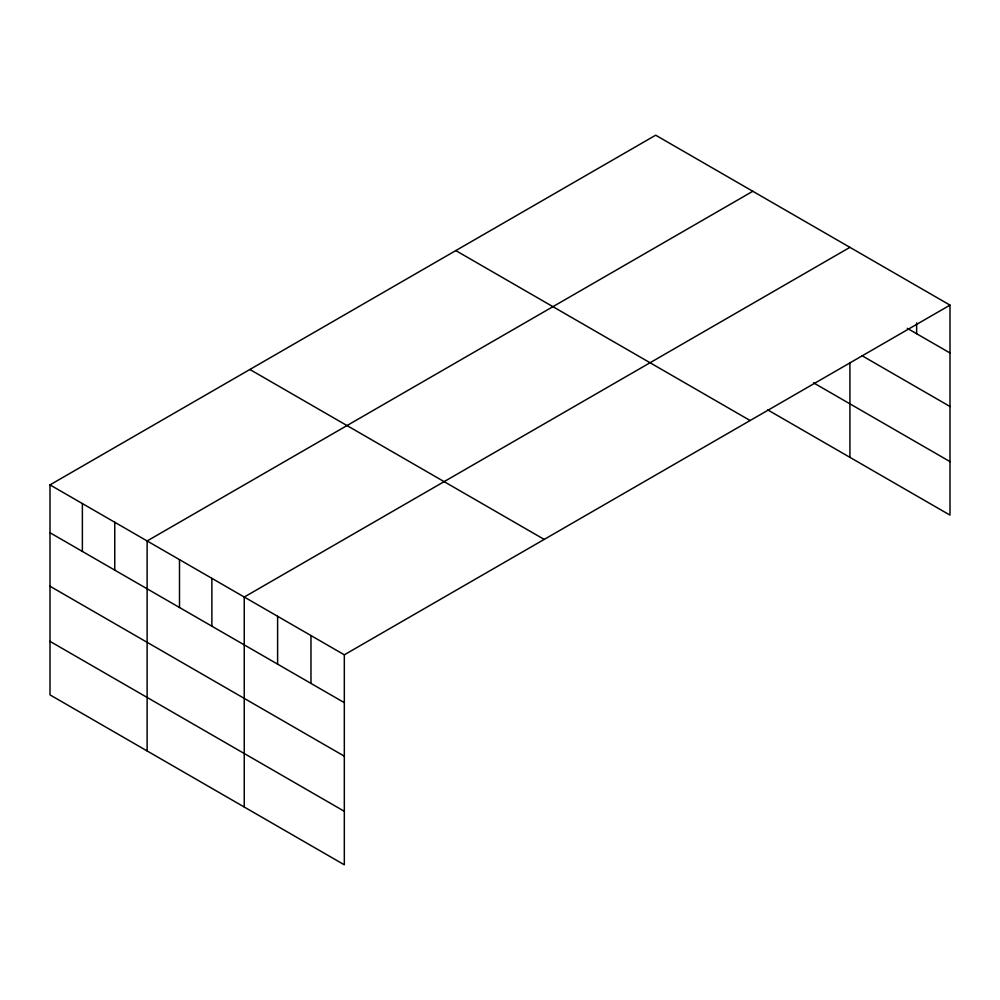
<?xml version="1.0" encoding="UTF-8"?>
<svg xmlns="http://www.w3.org/2000/svg" width="1000" height="1000" viewBox="0 0 1000 1000"><rect width="100%" height="100%" fill="white"/><g stroke="black" fill="none" stroke-linecap="round" stroke-linejoin="round"><path stroke-width="1.5" d="M50 484.875L344.325 654.812L344.325 864.8L50 694.875L50 484.875L655.675 135.2L950 305.125L950 515.125L767.638 409.837M752.8 191.275L147.125 540.962L147.125 750.95M849.925 247.35L244.25 597.038L244.25 807.025M344.325 654.812L950 305.125M907.3 328.338L950 352.987M861.938 355.65L950 406.488M813.5 382.812L950 461.613M455.8 250.588L750.125 420.525M249.875 369.487L544.2 539.412M50 532.737L344.325 702.663M50 586.237L344.325 756.175M50 641.363L344.325 811.3M916.637 322.912L916.637 333.725M849.925 362.5L849.925 457.35M310.975 635.55L310.975 683.4M277.613 616.287L277.613 664.15M211.875 578.337L211.875 626.2M179.5 559.65L179.5 607.5M114.75 522.263L114.75 570.125M82.375 503.575L82.375 551.425"/></g></svg>
